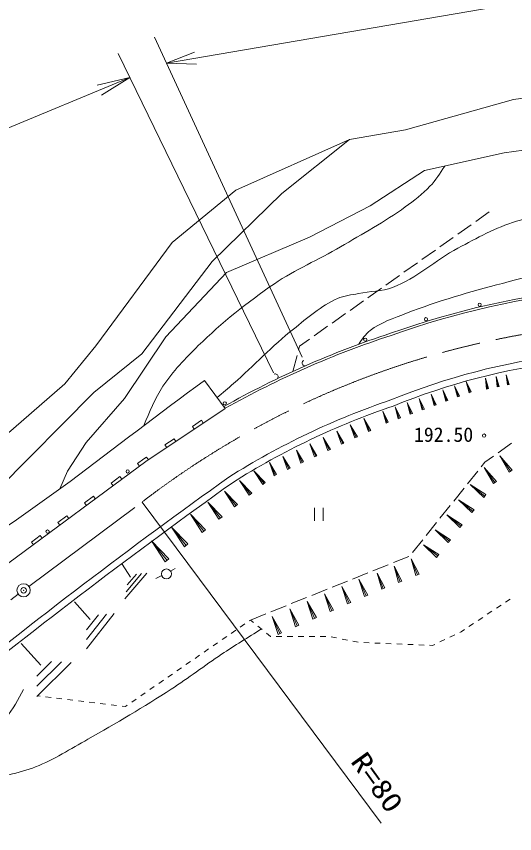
# Model space of a CAD drawing. Units: millimetres, scale not verified. Extents: x 40000 to 680000, y 20000 to 380000.
# Drawn here: x 257366 to 302666, y 243566 to 317827 of the extents above; entities that cross this region are included whole.
import ezdxf
from ezdxf.enums import TextEntityAlignment as Align

# ---------------------------------------------------------------- set-up
doc = ezdxf.new("R2010")
doc.units = ezdxf.units.MM
doc.header["$LTSCALE"] = 1000
doc.header["$PDMODE"] = 32
doc.header["$PDSIZE"] = 500
doc.linetypes.add('CHAIN', pattern=[18.5, 12, -1.5, 3.5, -1.5])
for name, color, linetype, lineweight in [('M-BGD', 7, 'Continuous', 13), ('M-BMK', 2, 'CHAIN', 13), ('M-STR-HTXT', 7, 'Continuous', 13), ('M-WORK', 1, 'Continuous', 13)]:
    doc.layers.add(name, color=color, linetype=linetype, lineweight=lineweight)
doc.styles.add('ＭＳ ゴシック', font='')
doc.styles.get('ＭＳ ゴシック').set_extended_font_data('MS Gothic')

# ---------------------------------------------------------------- blocks, each defined once
blk = doc.blocks.new('open_arrow')
at = {"color": 0, "linetype": 'Continuous', "lineweight": -2}
blk.add_lwpolyline([(7.5, 1.25), (0, 0), (7.5, -1.25)], dxfattribs=at)

msp = doc.modelspace()

# ---------------------------------------------------------------- linework, layer by layer
at = {"layer": 'M-BGD'}
msp.add_circle((258026, 265675), 600, dxfattribs=at)
msp.add_point((258026, 265675), dxfattribs=at)
at = {"layer": 'M-BMK'}
for p, q in [((258507, 266034), (268796, 273698)), ((256859, 264806), (257545, 265317))]:
    msp.add_line(p, q, dxfattribs=at)
msp.add_arc((317143, 210767), 79358, 79.74053, 127.53345, dxfattribs=at)
at = {"layer": 'M-STR-HTXT'}
for p, q in [((271017, 313571), (328880, 323473)), ((283354, 286851), (269930, 315926)), ((266615, 314443), (280743, 285431)), ((271017, 313571), (273552, 314569)), ((271017, 313571), (273739, 313473)), ((229482, 296419), (267670, 312276))]:
    msp.add_line(p, q, dxfattribs=at)
at = {"layer": 'M-WORK'}
for p, q in [((308549, 311149), (302557, 310263)), ((302557, 310263), (292755, 307504)), ((292755, 307504), (287648, 306639)), ((314994, 307308), (301712, 305414)), ((287648, 306639), (277311, 302026)), ((281512, 301738), (287648, 306639)), ((301712, 305414), (294464, 303808)), ((294464, 303808), (289522, 300595)), ((277311, 302026), (271545, 297290)), ((275169, 295561), (281512, 301738)), ((289522, 300595), (284003, 297754)), ((300358, 300050), (299133, 299184)), ((298725, 298896), (297500, 298030)), ((271545, 297290), (264585, 287900)), ((284003, 297754), (276467, 294541)), ((297091, 297742), (295866, 296876)), ((295458, 296588), (294233, 295722)), ((268786, 287159), (275169, 295561)), ((293824, 295434), (292599, 294568)), ((276467, 294541), (270948, 288693)), ((292191, 294280), (290966, 293414)), ((290557, 293126), (289332, 292260)), ((288924, 291972), (287699, 291106)), ((287290, 290818), (286065, 289952)), ((285657, 289664), (284432, 288798)), ((270948, 288693), (267200, 283092)), ((284023, 288510), (283102, 287859)), ((264585, 287900), (261784, 284441)), ((283102, 287859), (283007, 287499)), ((264420, 283658), (268786, 287159)), ((282880, 287016), (282498, 285565)), ((302173, 284382), (301908, 285243)), ((302087, 284365), (301908, 285243)), ((302001, 284347), (301908, 285243)), ((261784, 284441), (255648, 279128)), ((274464, 284740), (276358, 282210)), ((298721, 283702), (298265, 284646)), ((298623, 283667), (298265, 284646)), ((298526, 283631), (298265, 284646)), ((300297, 283999), (300005, 284945)), ((300202, 283980), (300005, 284945)), ((300108, 283961), (300005, 284945)), ((301256, 284195), (300978, 285098)), ((301166, 284177), (300978, 285098)), ((301076, 284158), (300978, 285098)), ((296604, 282928), (296141, 283887)), ((296505, 282892), (296141, 283887)), ((296406, 282856), (296141, 283887)), ((297666, 283317), (297207, 284268)), ((297568, 283281), (297207, 284268)), ((297470, 283245), (297207, 284268)), ((298721, 283702), (298526, 283631)), ((300297, 283999), (300108, 283961)), ((301256, 284195), (301076, 284158)), ((302173, 284382), (302001, 284347)), ((254124, 273280), (264420, 283658)), ((267200, 283092), (263699, 279097)), ((294457, 282143), (293987, 283117)), ((294356, 282106), (293987, 283117)), ((294256, 282069), (293987, 283117)), ((295535, 282537), (295068, 283503)), ((295435, 282501), (295068, 283503)), ((295335, 282464), (295068, 283503)), ((297666, 283317), (297470, 283245)), ((269135, 277368), (276358, 282210)), ((292278, 281346), (291800, 282335)), ((292176, 281309), (291800, 282335)), ((292074, 281271), (291800, 282335)), ((293372, 281746), (292898, 282727)), ((293270, 281709), (292898, 282727)), ((293169, 281672), (292898, 282727)), ((295535, 282537), (295335, 282464)), ((296604, 282928), (296406, 282856)), ((291177, 280943), (290695, 281940)), ((291074, 280905), (290695, 281940)), ((290971, 280868), (290695, 281940)), ((293372, 281746), (293169, 281672)), ((294457, 282143), (294256, 282069)), ((273366, 280566), (274197, 281123)), ((274197, 281123), (274364, 280874)), ((288372, 279629), (287725, 280716)), ((288258, 279575), (287725, 280716)), ((288144, 279522), (287725, 280716)), ((289599, 280202), (288951, 281290)), ((289485, 280149), (288951, 281290)), ((289371, 280095), (288951, 281290)), ((291177, 280943), (290971, 280868)), ((292278, 281346), (292074, 281271)), ((273533, 280317), (273366, 280566)), ((287146, 279055), (286498, 280142)), ((287032, 279002), (286498, 280142)), ((286918, 278949), (286498, 280142)), ((289599, 280202), (289371, 280095)), ((270875, 278896), (271705, 279452)), ((271705, 279452), (271872, 279203)), ((285920, 278482), (285273, 279569)), ((285806, 278429), (285273, 279569)), ((285692, 278376), (285273, 279569)), ((288372, 279629), (288144, 279522)), ((263699, 279097), (262011, 276503)), ((271042, 278646), (270875, 278896)), ((284694, 277909), (284048, 278995)), ((284580, 277856), (284048, 278995)), ((284466, 277803), (284048, 278995)), ((285920, 278482), (285692, 278376)), ((287146, 279055), (286918, 278949)), ((301163, 278169), (302383, 279042)), ((268963, 277614), (269213, 277782)), ((269213, 277782), (269380, 277533)), ((282245, 276764), (281599, 277849)), ((282131, 276711), (281599, 277849)), ((282017, 276658), (281599, 277849)), ((283469, 277337), (282823, 278422)), ((283356, 277283), (282823, 278422)), ((283242, 277230), (282823, 278422)), ((284694, 277909), (284466, 277803)), ((299967, 277313), (300757, 277878)), ((302443, 276601), (301304, 277897)), ((302302, 276501), (301304, 277897)), ((302161, 276400), (301304, 277897)), ((256698, 268184), (269135, 277368)), ((268390, 277191), (268963, 277614)), ((268568, 276950), (268390, 277191)), ((281021, 276192), (280376, 277277)), ((280908, 276139), (280376, 277277)), ((280794, 276086), (280376, 277277)), ((283469, 277337), (283242, 277230)), ((299636, 276901), (299967, 277313)), ((262011, 276503), (261310, 274886)), ((279992, 275469), (278964, 276535)), ((279880, 275381), (278964, 276535)), ((279769, 275292), (278964, 276535)), ((282245, 276764), (282017, 276658)), ((298382, 275342), (299322, 276511)), ((301006, 275575), (299891, 276844)), ((300868, 275476), (299891, 276844)), ((300730, 275377), (299891, 276844)), ((302443, 276601), (302161, 276400)), ((265977, 275409), (266781, 276003)), ((266781, 276003), (266959, 275762)), ((278772, 274501), (277667, 275647)), ((278652, 274406), (277667, 275647)), ((278532, 274311), (277667, 275647)), ((281021, 276192), (280794, 276086)), ((301006, 275575), (300730, 275377)), ((266155, 275168), (265977, 275409)), ((279992, 275469), (279769, 275292)), ((297128, 273784), (298069, 274953)), ((300059, 274378), (298628, 275287)), ((299955, 274245), (298628, 275287)), ((299850, 274112), (298628, 275287)), ((263563, 273627), (264368, 274221)), ((264368, 274221), (264546, 273980)), ((277465, 273464), (276277, 274697)), ((277337, 273362), (276277, 274697)), ((277208, 273259), (276277, 274697)), ((278772, 274501), (278532, 274311)), ((300059, 274378), (299850, 274112)), ((263742, 273385), (263563, 273627)), ((268796, 273698), (290540, 244508)), ((276066, 272353), (274788, 273678)), ((275927, 272243), (274788, 273678)), ((275789, 272133), (274788, 273678)), ((277465, 273464), (277208, 273259)), ((295875, 272226), (296815, 273394)), ((298978, 273002), (297556, 273905)), ((298874, 272869), (297556, 273905)), ((298770, 272737), (297556, 273905)), ((274567, 271163), (273193, 272587)), ((274418, 271045), (273193, 272587)), ((274269, 270926), (273193, 272587)), ((284466, 273180), (284466, 271980)), ((285266, 273180), (285266, 271980)), ((298978, 273002), (298770, 272737)), ((261150, 271845), (261954, 272439)), ((261328, 271603), (261150, 271845)), ((261954, 272439), (262133, 272197)), ((276066, 272353), (275789, 272133)), ((294621, 270667), (295561, 271836)), ((297904, 271634), (296491, 272531)), ((297801, 271502), (296491, 272531)), ((297697, 271371), (296491, 272531)), ((272961, 269888), (271485, 271419)), ((272801, 269761), (271485, 271419)), ((272640, 269634), (271485, 271419)), ((274567, 271163), (274269, 270926)), ((296836, 270275), (295433, 271166)), ((296734, 270144), (295433, 271166)), ((296631, 270014), (295433, 271166)), ((297904, 271634), (297697, 271371)), ((258737, 270063), (259541, 270657)), ((259541, 270657), (259719, 270415)), ((258915, 269821), (258737, 270063)), ((271240, 268522), (269654, 270167)), ((271068, 268386), (269654, 270167)), ((270896, 268249), (269654, 270167)), ((272961, 269888), (272640, 269634)), ((293368, 269109), (294308, 270278)), ((295776, 268924), (294382, 269810)), ((295674, 268795), (294382, 269810)), ((295572, 268665), (294382, 269810)), ((296836, 270275), (296631, 270014)), ((295776, 268924), (295572, 268665)), ((271240, 268522), (270896, 268249)), ((291641, 268190), (293033, 268748)), ((293990, 267129), (293266, 268533)), ((293842, 267071), (293266, 268533)), ((293694, 267012), (293266, 268533)), ((267732, 266857), (266974, 268041)), ((271814, 267650), (271381, 267429)), ((289785, 267445), (291177, 268003)), ((292406, 266506), (291703, 267870)), ((292262, 266449), (291703, 267870)), ((292118, 266393), (291703, 267870)), ((269231, 267228), (267242, 264907)), ((268758, 267192), (267337, 265535)), ((268284, 267157), (267432, 266162)), ((270588, 267025), (270035, 266742)), ((287928, 266699), (289321, 267258)), ((289313, 265248), (288501, 266690)), ((289162, 265182), (288501, 266690)), ((289012, 265116), (288501, 266690)), ((290864, 265899), (290181, 267224)), ((290724, 265844), (290181, 267224)), ((290584, 265789), (290181, 267224)), ((293990, 267129), (293694, 267012)), ((286072, 265954), (287464, 266513)), ((287766, 264570), (286948, 266023)), ((287614, 264503), (286948, 266023)), ((287463, 264437), (286948, 266023)), ((290864, 265899), (290584, 265789)), ((292406, 266506), (292118, 266393)), ((284216, 265209), (285608, 265768)), ((286208, 263887), (285384, 265351)), ((286055, 263820), (285384, 265351)), ((285902, 263753), (285384, 265351)), ((289313, 265248), (289012, 265116)), ((264065, 263026), (262660, 264621)), ((282360, 264464), (283752, 265023)), ((284638, 263200), (283809, 264675)), ((284484, 263132), (283809, 264675)), ((284331, 263065), (283809, 264675)), ((287766, 264570), (287463, 264437)), ((302258, 264879), (301842, 264602)), ((280504, 263719), (281896, 264278)), ((283057, 262507), (282222, 263993)), ((282903, 262439), (282222, 263993)), ((282748, 262371), (282222, 263993)), ((286208, 263887), (285902, 263753)), ((300593, 263771), (300177, 263494)), ((301426, 264325), (301009, 264048)), ((266272, 263566), (263730, 260361)), ((265558, 263506), (263742, 261218)), ((264843, 263447), (263754, 262074)), ((278648, 262974), (278545, 262903)), ((278648, 262974), (280040, 263533)), ((278939, 262738), (278648, 262974)), ((281465, 261809), (280623, 263306)), ((281309, 261741), (280623, 263306)), ((281153, 261673), (280623, 263306)), ((284638, 263200), (284331, 263065)), ((299760, 263217), (299344, 262941)), ((278134, 262619), (277723, 262335)), ((279716, 262108), (279328, 262423)), ((283057, 262507), (282748, 262371)), ((298928, 262664), (298511, 262387)), ((276488, 261482), (276077, 261198)), ((277311, 262050), (276900, 261766)), ((280473, 261494), (280104, 261793)), ((280498, 261494), (280473, 261494)), ((281498, 261494), (280998, 261494)), ((281465, 261809), (281153, 261673)), ((282498, 261494), (281998, 261494)), ((283498, 261494), (282998, 261494)), ((284498, 261494), (283998, 261494)), ((285498, 261494), (284998, 261494)), ((286484, 261347), (285993, 261444)), ((297219, 261633), (296768, 261416)), ((297790, 261907), (297670, 261849)), ((298095, 262110), (297790, 261907)), ((259603, 258875), (257819, 260832)), ((275666, 260913), (275254, 260629)), ((287465, 261153), (286974, 261250)), ((288446, 260959), (287955, 261056)), ((289443, 260905), (288944, 260926)), ((290443, 260864), (289943, 260885)), ((291442, 260823), (290942, 260843)), ((292441, 260782), (291941, 260802)), ((293440, 260740), (292940, 260761)), ((294439, 260699), (293940, 260720)), ((295208, 260667), (294939, 260679)), ((295416, 260767), (295208, 260667)), ((296317, 261200), (295867, 260984)), ((274843, 260345), (274432, 260061)), ((260571, 259212), (259229, 257886)), ((273198, 259208), (272786, 258924)), ((274020, 259777), (273609, 259492)), ((262357, 259117), (259227, 256023)), ((261464, 259165), (259228, 256955)), ((272375, 258640), (271963, 258355)), ((271552, 258071), (271141, 257787)), ((270729, 257503), (270318, 257219)), ((269084, 256366), (268673, 256082)), ((269907, 256934), (269495, 256650)), ((259528, 256065), (259297, 256093)), ((260521, 255945), (260024, 256005)), ((261513, 255825), (261017, 255885)), ((262506, 255704), (262010, 255764)), ((263499, 255584), (263002, 255644)), ((264491, 255464), (263995, 255524)), ((268261, 255798), (267850, 255513)), ((265484, 255343), (264988, 255403)), ((266477, 255223), (265981, 255283)), ((267287, 255125), (266973, 255163)), ((267438, 255229), (267287, 255125))]:
    msp.add_line(p, q, dxfattribs=at)
for centre, radius in [((299485, 291626), 150), ((294605, 290301), 150), ((289088, 288450), 150), ((276316, 282666), 150), ((299886, 279738), 150), ((267485, 276474), 150), ((260204, 271017), 150), ((271015, 267167), 450)]:
    msp.add_circle(centre, radius, dxfattribs=at)
for centre, radius, start, end in [((317681, 215016), 78544, 82.37956, 109.55831), ((317681, 215016), 78344, 82.38392, 109.56028), ((317169, 209768), 83348, 108.01861, 119.41327), ((317169, 209768), 83148, 108.01676, 119.39536), ((314437, 226641), 60856, 96.91605, 112.22686), ((283596, 286327), 250, 114.78284, 294.78284), ((314437, 226641), 60256, 96.91374, 112.24463), ((280908, 285092), 250, 295.9652, 115.9652), ((695067, -286960), 709752, 126.34215, 127.57529), ((313434, 217768), 68824, 108.65732, 122.28692), ((313434, 217768), 68224, 108.64162, 122.27254), ((1156062, -988163), 1547860, 125.27103, 125.88677), ((604626, -182786), 563909, 125.56132, 128.89302), ((604626, -182786), 563309, 125.56307, 128.87894)]:
    msp.add_arc(centre, radius, start, end, dxfattribs=at)
for points, knots in [([(268948, 280641), (269480, 281856), (269958, 283113), (270690, 284219), (271590, 285578), (272731, 286773), (273903, 287905), (276040, 289970), (278362, 291860), (280822, 293527), (282722, 294815), (284855, 295722), (286835, 296884), (288823, 298050), (290853, 299162), (292724, 300508), (293515, 301077), (294302, 301670), (294968, 302382), (295485, 302934), (295892, 303581), (296304, 304215)], [0, 0, 0, 0, 1, 1, 1, 2, 2, 2, 3, 3, 3, 4, 4, 4, 5, 5, 5, 6, 6, 6, 7, 7, 7, 7]), ([(330580, 301899), (330346, 301716), (330132, 301475), (329846, 301393), (327935, 300843), (325872, 301729), (323885, 301651), (320485, 301516), (317145, 300677), (313754, 300405), (312124, 300274), (310479, 300386), (308853, 300219), (306824, 300012), (304768, 299811), (302819, 299210), (300955, 298636), (299230, 297672), (297506, 296760), (295468, 295682), (293735, 294008), (291576, 293198), (290590, 292828), (289497, 292856), (288467, 292642), (287824, 292508), (287150, 292456), (286551, 292189), (285070, 291527), (283825, 290420), (282557, 289409), (280641, 287882), (278960, 286083), (277120, 284467), (276628, 284034), (276125, 283613), (275622, 283193)], [0, 0, 0, 0, 1, 1, 1, 2, 2, 2, 3, 3, 3, 4, 4, 4, 5, 5, 5, 6, 6, 6, 7, 7, 7, 8, 8, 8, 9, 9, 9, 10, 10, 10, 11, 11, 11, 12, 12, 12, 12]), ([(357017, 297481), (350805, 297714), (344598, 298180), (338382, 298181), (332474, 298182), (326537, 298233), (320672, 297522), (314215, 296739), (307861, 295196), (301563, 293568), (298612, 292806), (295671, 291960), (292832, 290850), (291700, 290407), (290497, 290031), (289537, 289285), (289107, 288951), (288785, 288487), (288493, 288027)], [0, 0, 0, 0, 1, 1, 1, 2, 2, 2, 3, 3, 3, 4, 4, 4, 5, 5, 5, 6, 6, 6, 6]), ([(279649, 262163), (278438, 261400), (277215, 260657), (276023, 259867), (274475, 258841), (273005, 257699), (271444, 256691), (268971, 255094), (266435, 253593), (263870, 252147), (262310, 251267), (260785, 250294), (259119, 249634), (257554, 249012), (255849, 248813), (254248, 248291), (251839, 247506), (249554, 246369), (247139, 245606), (244716, 244840), (242255, 244163), (239754, 243712), (237568, 243317), (235347, 242933), (233127, 243006), (231854, 243048), (230618, 243442), (229364, 243660)], [0, 0, 0, 0, 1, 1, 1, 2, 2, 2, 3, 3, 3, 4, 4, 4, 5, 5, 5, 6, 6, 6, 7, 7, 7, 8, 8, 8, 9, 9, 9, 9]), ([(229343, 245927), (230733, 245895), (232124, 245796), (233514, 245829), (235389, 245875), (237280, 245900), (239126, 246234), (241639, 246688), (244113, 247427), (246476, 248394), (248987, 249422), (251333, 250827), (253654, 252233), (254604, 252808), (255636, 253311), (256408, 254109), (257108, 254832), (257487, 255807), (258026, 256657)], [0, 0, 0, 0, 1, 1, 1, 2, 2, 2, 3, 3, 3, 4, 4, 4, 5, 5, 5, 6, 6, 6, 6])]:
    msp.add_open_spline(points, degree=3, knots=knots, dxfattribs=at)

# ---------------------------------------------------------------- block references
at = {"layer": 'M-STR-HTXT', "xscale": 400, "yscale": 400, "rotation": 202.6}
msp.add_blockref('open_arrow', (267670, 312276), dxfattribs=at)

# ---------------------------------------------------------------- texts
at = {"layer": 'M-WORK', "style": 'ＭＳ ゴシック'}
msp.add_text('192.50', height=1320, dxfattribs=at).set_placement((296203, 278769), align=Align.BOTTOM_CENTER)
at = {"layer": 'M-WORK', "style": 'ＭＳ ゴシック', "width": 1.2}
msp.add_text('R=80', height=1833, rotation=305.773, dxfattribs=at).set_placement((287236, 249801), align=Align.BOTTOM_LEFT)

doc.saveas('drawing.dxf')
